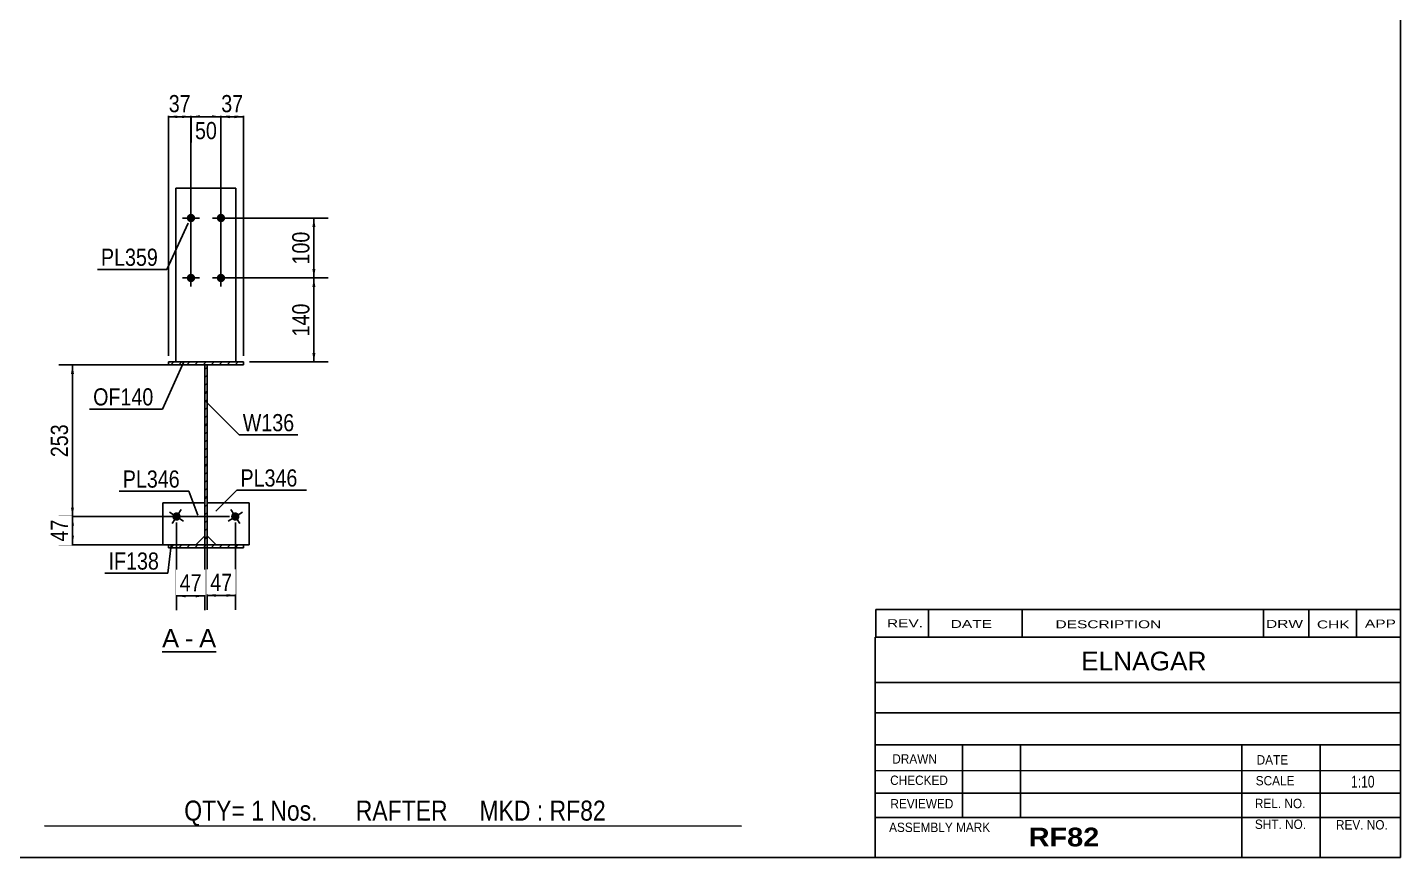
# Model space of a CAD drawing. Header units: millimetres. Extents: x 2 to 405, y 5 to 282.
# Drawn here: x 176 to 405, y 5 to 143.5 of the extents above; entities that cross this region are included whole.
import ezdxf

# ---------------------------------------------------------------- set-up
doc = ezdxf.new("R2010")
doc.units = ezdxf.units.MM
doc.linetypes.add('DXK_LINE_DOT1', pattern=[1.8814, 0.9407, -0.9407])
doc.styles.add('Arial', font='ARIAL.TTF', dxfattribs={"height": 0.2})
doc.styles.add('Arial Bold', font='ARIALBD.TTF', dxfattribs={"height": 0.2})
doc.styles.add('Arial Narrow', font='ARIALN.TTF', dxfattribs={"height": 0.2})

# ---------------------------------------------------------------- blocks, each defined once
blk = doc.blocks.new('Unknown-624480535-5890')
at = {"color": 5, "linetype": 'Continuous'}
for p, q in [((405, 5), (405, 282)), ((5, 5), (405, 5))]:
    blk.add_line(p, q, dxfattribs=at)
blk = doc.blocks.new('Unknown-624480535-14 - 1710')
at = {"color": 7, "linetype": 'Continuous'}
blk.add_line((198.47, 39.31), (207.5, 39.31), dxfattribs=at)
at = {"color": 0, "linetype": 'Continuous'}
blk.add_wipeout([(201.31, 40.06), (201.31, 43.26), (198.47, 43.26), (198.47, 40.06)], dxfattribs=at)
blk.add_wipeout([(203.69, 40.06), (203.69, 43.26), (202.27, 43.26), (202.27, 40.06)], dxfattribs=at)
at = {"color": 96, "linetype": 'Continuous', "style": 'Arial'}
for s, p in [('A', (198.47, 40.06)), ('-', (202.27, 40.06))]:
    blk.add_text(s, height=3.06, dxfattribs=at).set_placement(p)
at = {"color": 0, "linetype": 'Continuous'}
blk.add_wipeout([(207.5, 40.06), (207.5, 43.26), (204.65, 43.26), (204.65, 40.06)], dxfattribs=at)
at = {"color": 96, "linetype": 'Continuous', "style": 'Arial'}
blk.add_text('A', height=3.06, dxfattribs=at).set_placement((204.65, 40.06))
blk = doc.blocks.new('Part-624480535-1751 - 1710')
at = {"color": 2, "linetype": 'Continuous'}
for p, q in [((198.59, 57.19), (198.59, 64.19)), ((198.59, 64.19), (205.59, 64.19)), ((204.09, 57.19), (205.59, 58.69)), ((199.54, 57.19), (198.59, 57.19))]:
    blk.add_line(p, q, dxfattribs=at)
at = {"color": 7, "linetype": 'DXK_LINE_DOT1'}
for p, q in [((205.59, 64.19), (205.59, 58.69)), ((204.09, 57.19), (199.54, 57.19))]:
    blk.add_line(p, q, dxfattribs=at)
blk = doc.blocks.new('Part-624480535-1711 - 1710')
at = {"linetype": 'Continuous'}
h = blk.add_hatch(dxfattribs=at)
h.set_pattern_fill('', scale=0.3, style=0, pattern_type=0)
h.set_pattern_definition([(45, (212.0385, 87.1946), (-0.67352, 0.67352), [])])
h.paths.add_polyline_path([(199.54, 87.19), (212.04, 87.19), (212.04, 87.69), (199.54, 87.69)])
at = {"color": 2, "linetype": 'Continuous'}
for p, q in [((199.54, 87.19), (199.54, 87.69)), ((199.54, 87.69), (212.04, 87.69)), ((212.04, 87.19), (199.54, 87.19)), ((212.04, 87.69), (212.04, 87.19))]:
    blk.add_line(p, q, dxfattribs=at)
blk = doc.blocks.new('Part-624480535-1721 - 1710')
at = {"linetype": 'Continuous'}
h = blk.add_hatch(dxfattribs=at)
h.set_pattern_fill('', scale=0.3, style=0, pattern_type=0)
h.set_pattern_definition([(45, (212.0385, 56.6946), (-0.67352, 0.67352), [])])
h.paths.add_polyline_path([(199.54, 56.69), (212.04, 56.69), (212.04, 57.19), (199.54, 57.19)])
at = {"color": 2, "linetype": 'Continuous'}
for p, q in [((199.54, 56.69), (199.54, 57.19)), ((199.54, 57.19), (212.04, 57.19)), ((212.04, 56.69), (199.54, 56.69)), ((212.04, 57.19), (212.04, 56.69))]:
    blk.add_line(p, q, dxfattribs=at)
blk = doc.blocks.new('Bolt-624480535-1821 - 1710')
at = {"linetype": 'Continuous'}
blk.add_hatch(color=3, dxfattribs=at).paths.add_polyline_path([(211.06, 61.3, -1), (210.31, 62.49, -1)])
at = {"color": 3, "linetype": 'Continuous'}
for p, q in [((211.87, 62.65), (209.51, 61.14)), ((211.44, 60.71), (209.94, 63.08))]:
    blk.add_line(p, q, dxfattribs=at)
blk = doc.blocks.new('Part-624480535-1750 - 1710')
at = {"color": 2, "linetype": 'Continuous'}
for p, q in [((200.79, 87.69), (200.79, 116.69)), ((200.79, 116.69), (210.79, 116.69)), ((210.79, 116.69), (210.79, 87.69))]:
    blk.add_line(p, q, dxfattribs=at)
at = {"color": 7, "linetype": 'DXK_LINE_DOT1'}
blk.add_line((210.79, 87.69), (200.79, 87.69), dxfattribs=at)
blk = doc.blocks.new('Bolt-624480535-1817 - 1710')
at = {"linetype": 'Continuous'}
for points in [[(203.99, 111.7, -1), (202.59, 111.7, -1)], [(208.99, 111.7, -1), (207.59, 111.7, -1)], [(203.99, 101.7, -1), (202.59, 101.7, -1)], [(208.99, 101.7, -1), (207.59, 101.7, -1)]]:
    blk.add_hatch(color=3, dxfattribs=at).paths.add_polyline_path(points)
at = {"color": 3, "linetype": 'Continuous'}
for p, q in [((203.29, 113.1), (203.29, 110.3)), ((208.29, 113.1), (208.29, 110.3)), ((204.69, 111.7), (201.89, 111.7)), ((209.69, 111.7), (206.89, 111.7)), ((203.29, 103.1), (203.29, 100.3)), ((208.29, 103.1), (208.29, 100.3)), ((204.69, 101.7), (201.89, 101.7)), ((209.69, 101.7), (206.89, 101.7))]:
    blk.add_line(p, q, dxfattribs=at)
blk = doc.blocks.new('Part-624480535-1754 - 1710')
at = {"color": 2, "linetype": 'Continuous'}
for p, q in [((205.99, 64.19), (212.99, 64.19)), ((212.99, 64.19), (212.99, 57.19)), ((207.49, 57.19), (205.99, 58.69)), ((212.99, 57.19), (212.04, 57.19))]:
    blk.add_line(p, q, dxfattribs=at)
at = {"color": 7, "linetype": 'DXK_LINE_DOT1'}
for p, q in [((205.99, 58.69), (205.99, 64.19)), ((207.49, 57.19), (212.04, 57.19))]:
    blk.add_line(p, q, dxfattribs=at)
blk = doc.blocks.new('Part-624480535-1796 - 1710')
at = {"linetype": 'Continuous'}
h = blk.add_hatch(dxfattribs=at)
h.set_pattern_fill('', scale=0.3, style=0, pattern_type=0)
h.set_pattern_definition([(45, (205.9885, 57.1946), (-0.67352, 0.67352), [])])
h.paths.add_polyline_path([(205.59, 57.19), (205.99, 57.19), (205.99, 87.19), (205.59, 87.19)])
at = {"color": 2, "linetype": 'Continuous'}
for p, q in [((205.59, 57.19), (205.59, 87.19)), ((205.59, 87.19), (205.99, 87.19)), ((205.99, 87.19), (205.99, 57.19)), ((205.99, 57.19), (205.59, 57.19))]:
    blk.add_line(p, q, dxfattribs=at)
blk = doc.blocks.new('Bolt-624480535-1818 - 1710')
at = {"linetype": 'Continuous'}
blk.add_hatch(color=3, dxfattribs=at).paths.add_polyline_path([(201.26, 62.49, -1), (200.51, 61.3, -1)])
at = {"color": 3, "linetype": 'Continuous'}
for p, q in [((199.71, 62.65), (202.07, 61.14)), ((201.64, 63.08), (200.14, 60.71))]:
    blk.add_line(p, q, dxfattribs=at)
blk = doc.blocks.new('StraightDimension-624480535-11145 - 1710')
at = {"linetype": 'Continuous'}
for points in [[(204.79, 128.36), (203.29, 128.61), (204.79, 128.86)], [(206.79, 128.86), (208.29, 128.61), (206.79, 128.36)]]:
    blk.add_hatch(color=7, dxfattribs=at).paths.add_polyline_path(points)
at = {"color": 7, "linetype": 'Continuous'}
for p, q in [((203.29, 102.7), (203.29, 131.01)), ((208.29, 102.7), (208.29, 131.01)), ((203.29, 128.61), (208.29, 128.61))]:
    blk.add_line(p, q, dxfattribs=at)
at = {"color": 0}
blk.add_wipeout([(208.22, 124.26), (208.22, 128.46), (203.36, 128.46), (203.36, 124.26)], dxfattribs=at)
at = {"color": 3, "style": 'Arial Narrow'}
blk.add_text('50', height=2.863, dxfattribs=at).set_placement((203.96, 124.86))
blk = doc.blocks.new('StraightDimension-624480535-11144 - 1710')
at = {"linetype": 'Continuous'}
for points in [[(209.79, 128.36), (208.29, 128.61), (209.79, 128.86)], [(210.54, 128.86), (212.04, 128.61), (210.54, 128.36)]]:
    blk.add_hatch(color=7, dxfattribs=at).paths.add_polyline_path(points)
at = {"color": 7, "linetype": 'Continuous'}
for p, q in [((208.29, 102.7), (208.29, 130.86)), ((212.04, 88.69), (212.04, 130.86)), ((208.29, 128.61), (212.04, 128.61))]:
    blk.add_line(p, q, dxfattribs=at)
at = {"color": 0}
blk.add_wipeout([(212.59, 128.76), (212.59, 132.96), (207.74, 132.96), (207.74, 128.76)], dxfattribs=at)
at = {"color": 3, "style": 'Arial Narrow'}
blk.add_text('37', height=2.863, dxfattribs=at).set_placement((208.34, 129.36))
blk = doc.blocks.new('StraightDimension-624480535-9716 - 1710')
at = {"linetype": 'Continuous'}
for points in [[(207.49, 48.5), (205.99, 48.75), (207.49, 49)], [(209.19, 49), (210.69, 48.75), (209.19, 48.5)]]:
    blk.add_hatch(color=7, dxfattribs=at).paths.add_polyline_path(points)
at = {"color": 7, "linetype": 'Continuous'}
for p, q in [((205.99, 59.69), (205.99, 46.35)), ((210.69, 60.89), (210.69, 46.35)), ((205.99, 48.75), (210.69, 48.75))]:
    blk.add_line(p, q, dxfattribs=at)
at = {"color": 0}
blk.add_wipeout([(210.77, 48.9), (210.77, 53.1), (205.91, 53.1), (205.91, 48.9)], dxfattribs=at)
at = {"color": 3, "style": 'Arial Narrow'}
blk.add_text('47', height=2.863, dxfattribs=at).set_placement((206.51, 49.5))
blk = doc.blocks.new('StraightDimension-624480535-2932 - 1710')
at = {"linetype": 'Continuous'}
for points in [[(223.54, 110.2), (223.79, 111.7), (224.04, 110.2)], [(224.04, 103.2), (223.79, 101.7), (223.54, 103.2)]]:
    blk.add_hatch(color=7, dxfattribs=at).paths.add_polyline_path(points)
at = {"color": 7, "linetype": 'Continuous'}
for p, q in [((209.29, 111.7), (226.19, 111.7)), ((223.79, 101.7), (223.79, 111.7)), ((209.29, 101.7), (226.19, 101.7))]:
    blk.add_line(p, q, dxfattribs=at)
at = {"color": 0}
blk.add_wipeout([(223.64, 110.04), (219.44, 110.04), (219.44, 103.35), (223.64, 103.35)], dxfattribs=at)
at = {"color": 3, "style": 'Arial Narrow'}
blk.add_text('100', height=2.863, rotation=90.0002, dxfattribs=at).set_placement((223.04, 103.95))
blk = doc.blocks.new('StraightDimension-624480535-2933 - 1710')
at = {"linetype": 'Continuous'}
for points in [[(223.54, 100.2), (223.79, 101.7), (224.04, 100.2)], [(224.04, 89.19), (223.79, 87.69), (223.54, 89.19)]]:
    blk.add_hatch(color=7, dxfattribs=at).paths.add_polyline_path(points)
at = {"color": 7, "linetype": 'Continuous'}
for p, q in [((209.29, 101.7), (226.19, 101.7)), ((223.79, 87.69), (223.79, 101.7)), ((213.04, 87.69), (226.19, 87.69))]:
    blk.add_line(p, q, dxfattribs=at)
at = {"color": 0}
blk.add_wipeout([(223.64, 98.04), (219.44, 98.04), (219.44, 91.35), (223.64, 91.35)], dxfattribs=at)
at = {"color": 3, "style": 'Arial Narrow'}
blk.add_text('140', height=2.863, rotation=90.0002, dxfattribs=at).set_placement((223.04, 91.95))
blk = doc.blocks.new('StraightDimension-624480535-9694 - 1710')
at = {"linetype": 'Continuous'}
for points in [[(202.39, 48.41), (200.89, 48.66), (202.39, 48.91)], [(204.09, 48.91), (205.59, 48.66), (204.09, 48.41)]]:
    blk.add_hatch(color=7, dxfattribs=at).paths.add_polyline_path(points)
at = {"color": 7, "linetype": 'Continuous'}
for p, q in [((200.89, 60.89), (200.89, 46.26)), ((205.59, 59.67), (205.59, 46.26)), ((200.89, 48.66), (205.59, 48.66))]:
    blk.add_line(p, q, dxfattribs=at)
at = {"color": 0}
blk.add_wipeout([(205.67, 48.81), (205.67, 53.01), (200.81, 53.01), (200.81, 48.81)], dxfattribs=at)
at = {"color": 3, "style": 'Arial Narrow'}
blk.add_text('47', height=2.863, dxfattribs=at).set_placement((201.41, 49.41))
blk = doc.blocks.new('StraightDimension-624480535-9734 - 1710')
at = {"linetype": 'Continuous'}
for points in [[(183.28, 85.69), (183.53, 87.19), (183.78, 85.69)], [(183.78, 63.39), (183.53, 61.89), (183.28, 63.39)]]:
    blk.add_hatch(color=7, dxfattribs=at).paths.add_polyline_path(points)
at = {"color": 7, "linetype": 'Continuous'}
for p, q in [((211.04, 87.19), (181.28, 87.19)), ((183.53, 61.89), (183.53, 87.19)), ((209.69, 61.89), (181.28, 61.89))]:
    blk.add_line(p, q, dxfattribs=at)
at = {"color": 0}
blk.add_wipeout([(183.38, 77.89), (179.18, 77.89), (179.18, 71.2), (183.38, 71.2)], dxfattribs=at)
at = {"color": 3, "style": 'Arial Narrow'}
blk.add_text('253', height=2.863, rotation=90.0002, dxfattribs=at).set_placement((182.78, 71.8))
blk = doc.blocks.new('StraightDimension-624480535-9735 - 1710')
at = {"linetype": 'Continuous'}
for points in [[(183.28, 60.39), (183.53, 61.89), (183.78, 60.39)], [(183.78, 58.69), (183.53, 57.19), (183.28, 58.69)]]:
    blk.add_hatch(color=7, dxfattribs=at).paths.add_polyline_path(points)
at = {"color": 7, "linetype": 'Continuous'}
for p, q in [((209.69, 61.89), (181.28, 61.89)), ((183.53, 57.19), (183.53, 61.89)), ((211.99, 57.19), (181.28, 57.19))]:
    blk.add_line(p, q, dxfattribs=at)
at = {"color": 0}
blk.add_wipeout([(183.38, 61.97), (179.18, 61.97), (179.18, 57.12), (183.38, 57.12)], dxfattribs=at)
at = {"color": 3, "style": 'Arial Narrow'}
blk.add_text('47', height=2.863, rotation=90.0002, dxfattribs=at).set_placement((182.78, 57.72))
blk = doc.blocks.new('StraightDimension-624480535-11146 - 1710')
at = {"linetype": 'Continuous'}
for points in [[(201.04, 128.36), (199.54, 128.61), (201.04, 128.86)], [(201.79, 128.86), (203.29, 128.61), (201.79, 128.36)]]:
    blk.add_hatch(color=7, dxfattribs=at).paths.add_polyline_path(points)
at = {"color": 7, "linetype": 'Continuous'}
for p, q in [((199.54, 88.69), (199.54, 130.86)), ((203.29, 102.7), (203.29, 130.86)), ((199.54, 128.61), (203.29, 128.61))]:
    blk.add_line(p, q, dxfattribs=at)
at = {"color": 0}
blk.add_wipeout([(203.84, 128.76), (203.84, 132.96), (198.99, 132.96), (198.99, 128.76)], dxfattribs=at)
at = {"color": 3, "style": 'Arial Narrow'}
blk.add_text('37', height=2.863, dxfattribs=at).set_placement((199.59, 129.36))
blk = doc.blocks.new('CBS_NAME_BLOG-624480535-12861')
at = {"color": 7, "linetype": 'Continuous'}
for p, q in [((317.41, 41.75), (404.93, 41.75)), ((317.41, 5.04), (317.41, 41.75)), ((317.41, 34.21), (404.93, 34.21)), ((317.48, 29.16), (405, 29.16)), ((317.41, 23.79), (404.93, 23.79)), ((331.93, 11.68), (331.93, 23.78)), ((341.62, 11.71), (341.62, 23.78)), ((378.53, 5.04), (378.53, 23.77)), ((391.58, 5.04), (391.58, 23.78)), ((317.42, 19.49), (405, 19.51)), ((317.41, 15.74), (404.93, 15.74)), ((317.41, 11.7), (404.93, 11.7)), ((317.41, 5), (405, 5))]:
    blk.add_line(p, q, dxfattribs=at)
at = {"color": 3, "linetype": 'Continuous', "style": 'Arial'}
blk.add_text('ELNAGAR', height=3.133, dxfattribs=at).set_placement((351.73, 36.22))
at = {"color": 3, "linetype": 'Continuous'}
for s, height, style, width, p in [('DRAWN', 1.566, 'Arial', 0.9, (320.24, 20.68)), ('DATE', 1.566, 'Arial', 0.9, (381, 20.52)), ('CHECKED', 1.566, 'Arial', 0.9, (319.89, 17.11)), ('SCALE', 1.566, 'Arial', 0.9, (380.85, 17.04)), ('1:10', 1.957, 'Arial Narrow', 0.9, (396.74, 16.68)), ('REVIEWED', 1.566, 'Arial', 0.9, (319.93, 13.19)), ('REL. NO.', 1.566, 'Arial', 0.9, (380.71, 13.24)), ('ASSEMBLY MARK', 1.5663, 'Arial', 0.9, (319.71, 9.26)), ('RF82', 3.131, 'Arial Bold', 1.1, (342.99, 6.86)), ('SHT. NO.', 1.566, 'Arial', 0.9, (380.71, 9.77)), ('REV. NO.', 1.566, 'Arial', 0.9, (394.23, 9.68))]:
    blk.add_text(s, height=height, dxfattribs=dict(at, style=style, width=width)).set_placement(p)
blk = doc.blocks.new('CBS_CALLOFF-624480535-12860')
at = {"color": 7, "linetype": 'Continuous'}
blk.add_line((178.88, 10.27), (295.11, 10.25), dxfattribs=at)
at = {"color": 3, "linetype": 'Continuous', "style": 'Arial Narrow'}
blk.add_text('QTY= 1 Nos.      RAFTER     MKD : RF82', height=3.3405, dxfattribs=at).set_placement((202.17, 11.16))
blk = doc.blocks.new('CBS_REVISION-624480535-12862')
at = {"color": 7, "linetype": 'Continuous'}
for p, q in [((317.49, 46.38), (404.99, 46.38)), ((317.49, 46.38), (317.49, 41.75)), ((326.29, 46.38), (326.29, 41.75)), ((341.88, 46.38), (341.88, 41.81)), ((382.14, 46.38), (382.14, 41.75)), ((389.68, 46.38), (389.68, 41.75)), ((397.63, 46.38), (397.63, 41.75)), ((317.49, 41.75), (404.99, 41.75))]:
    blk.add_line(p, q, dxfattribs=at)
at = {"color": 7, "style": 'Arial Narrow', "width": 1.7}
for s, height, p in [('REV.', 1.326, (319.35, 43.43)), ('DATE', 1.326, (329.98, 43.31)), ('DESCRIPTION', 1.3257, (347.46, 43.26)), ('DRW', 1.326, (382.57, 43.32)), ('CHK', 1.326, (391.06, 43.23)), ('APP', 1.326, (399.06, 43.38))]:
    blk.add_text(s, height=height, dxfattribs=at).set_placement(p)
blk = doc.blocks.new('Mark-624480535-3215 - 1710')
at = {"color": 7, "linetype": 'Continuous'}
blk.add_line((199.99, 57.13), (199.45, 52.44), dxfattribs=at)
at = {"color": 0}
blk.add_wipeout([(197.95, 53.04), (197.95, 56.04), (189.55, 56.04), (189.55, 53.04)], dxfattribs=at)
blk.add_wipeout([(197.95, 53.04), (197.95, 56.04), (189.55, 56.04), (189.55, 53.04)], dxfattribs=at)
at = {"color": 7, "linetype": 'Continuous'}
blk.add_line((188.95, 52.44), (199.45, 52.44), dxfattribs=at)
at = {"color": 3, "style": 'Arial Narrow'}
blk.add_text('IF138', height=2.863, dxfattribs=at).set_placement((189.55, 53.04))
blk = doc.blocks.new('Mark-624480535-9655 - 1710')
at = {"color": 7, "linetype": 'Continuous'}
blk.add_line((204.43, 62.11), (202.92, 66.12), dxfattribs=at)
at = {"color": 0}
blk.add_wipeout([(201.42, 66.72), (201.42, 69.72), (191.92, 69.72), (191.92, 66.72)], dxfattribs=at)
blk.add_wipeout([(201.42, 66.72), (201.42, 69.72), (191.92, 69.72), (191.92, 66.72)], dxfattribs=at)
at = {"color": 7, "linetype": 'Continuous'}
blk.add_line((191.32, 66.12), (202.92, 66.12), dxfattribs=at)
at = {"color": 3, "style": 'Arial Narrow'}
blk.add_text('PL346', height=2.863, dxfattribs=at).set_placement((191.92, 66.72))
blk = doc.blocks.new('Mark-624480535-3212 - 1710')
at = {"color": 7, "linetype": 'Continuous'}
blk.add_line((202.07, 87.57), (198.53, 79.83), dxfattribs=at)
at = {"color": 0}
blk.add_wipeout([(197.03, 80.43), (197.03, 83.43), (186.98, 83.43), (186.98, 80.43)], dxfattribs=at)
blk.add_wipeout([(197.03, 80.43), (197.03, 83.43), (186.98, 83.43), (186.98, 80.43)], dxfattribs=at)
at = {"color": 7, "linetype": 'Continuous'}
blk.add_line((186.38, 79.83), (198.53, 79.83), dxfattribs=at)
at = {"color": 3, "style": 'Arial Narrow'}
blk.add_text('OF140', height=2.863, dxfattribs=at).set_placement((186.98, 80.43))
blk = doc.blocks.new('Mark-624480535-3221 - 1710')
at = {"color": 0}
blk.add_wipeout([(220.52, 76.13), (220.52, 79.13), (211.93, 79.13), (211.93, 76.13)], dxfattribs=at)
blk.add_wipeout([(220.52, 76.13), (220.52, 79.13), (211.93, 79.13), (211.93, 76.13)], dxfattribs=at)
at = {"color": 7, "linetype": 'Continuous'}
for p, q in [((205.7, 81.17), (211.33, 75.53)), ((211.33, 75.53), (221.12, 75.53))]:
    blk.add_line(p, q, dxfattribs=at)
at = {"color": 3, "style": 'Arial Narrow'}
blk.add_text('W136', height=2.863, dxfattribs=at).set_placement((211.93, 76.13))
blk = doc.blocks.new('Mark-624480535-9652 - 1710')
at = {"color": 7, "linetype": 'Continuous'}
blk.add_line((202.82, 110.87), (199.28, 103.13), dxfattribs=at)
at = {"color": 0}
blk.add_wipeout([(197.78, 103.73), (197.78, 106.73), (188.28, 106.73), (188.28, 103.73)], dxfattribs=at)
blk.add_wipeout([(197.78, 103.73), (197.78, 106.73), (188.28, 106.73), (188.28, 103.73)], dxfattribs=at)
at = {"color": 7, "linetype": 'Continuous'}
blk.add_line((187.68, 103.13), (199.28, 103.13), dxfattribs=at)
at = {"color": 3, "style": 'Arial Narrow'}
blk.add_text('PL359', height=2.863, dxfattribs=at).set_placement((188.28, 103.73))
blk = doc.blocks.new('Mark-624480535-9658 - 1710')
at = {"color": 0}
blk.add_wipeout([(221.06, 66.9), (221.06, 69.9), (211.55, 69.9), (211.55, 66.9)], dxfattribs=at)
blk.add_wipeout([(221.06, 66.9), (221.06, 69.9), (211.55, 69.9), (211.55, 66.9)], dxfattribs=at)
at = {"color": 7, "linetype": 'Continuous'}
for p, q in [((207.42, 62.77), (210.95, 66.3)), ((210.95, 66.3), (222.56, 66.3))]:
    blk.add_line(p, q, dxfattribs=at)
at = {"color": 3, "style": 'Arial Narrow'}
blk.add_text('PL346', height=2.863, dxfattribs=at).set_placement((211.55, 66.9))

msp = doc.modelspace()

# ---------------------------------------------------------------- block references
for name in ['Unknown-624480535-5890', 'Part-624480535-1750 - 1710', 'Bolt-624480535-1817 - 1710', 'Part-624480535-1711 - 1710', 'Part-624480535-1796 - 1710', 'Part-624480535-1751 - 1710', 'Part-624480535-1754 - 1710', 'Bolt-624480535-1818 - 1710', 'Bolt-624480535-1821 - 1710', 'Part-624480535-1721 - 1710', 'CBS_REVISION-624480535-12862', 'CBS_NAME_BLOG-624480535-12861', 'CBS_CALLOFF-624480535-12860']:
    msp.add_blockref(name, (0, 0))

# ---------------------------------------------------------------- next in the draw order: block references
for name in ['StraightDimension-624480535-11145 - 1710', 'StraightDimension-624480535-9716 - 1710', 'Unknown-624480535-14 - 1710']:
    msp.add_blockref(name, (0, 0))

# ---------------------------------------------------------------- next in the draw order: block references
for name in ['StraightDimension-624480535-11146 - 1710', 'StraightDimension-624480535-11144 - 1710', 'StraightDimension-624480535-9694 - 1710']:
    msp.add_blockref(name, (0, 0))

# ---------------------------------------------------------------- next in the draw order: block references
for name in ['Mark-624480535-9652 - 1710', 'StraightDimension-624480535-2932 - 1710']:
    msp.add_blockref(name, (0, 0))

# ---------------------------------------------------------------- next in the draw order: block references
msp.add_blockref('StraightDimension-624480535-2933 - 1710', (0, 0))

# ---------------------------------------------------------------- next in the draw order: block references
msp.add_blockref('StraightDimension-624480535-9734 - 1710', (0, 0))

# ---------------------------------------------------------------- next in the draw order: block references
for name in ['Mark-624480535-3212 - 1710', 'Mark-624480535-3221 - 1710', 'StraightDimension-624480535-9735 - 1710']:
    msp.add_blockref(name, (0, 0))

# ---------------------------------------------------------------- next in the draw order: block references
for name in ['Mark-624480535-9655 - 1710', 'Mark-624480535-9658 - 1710', 'Mark-624480535-3215 - 1710']:
    msp.add_blockref(name, (0, 0))

doc.saveas('drawing.dxf')
